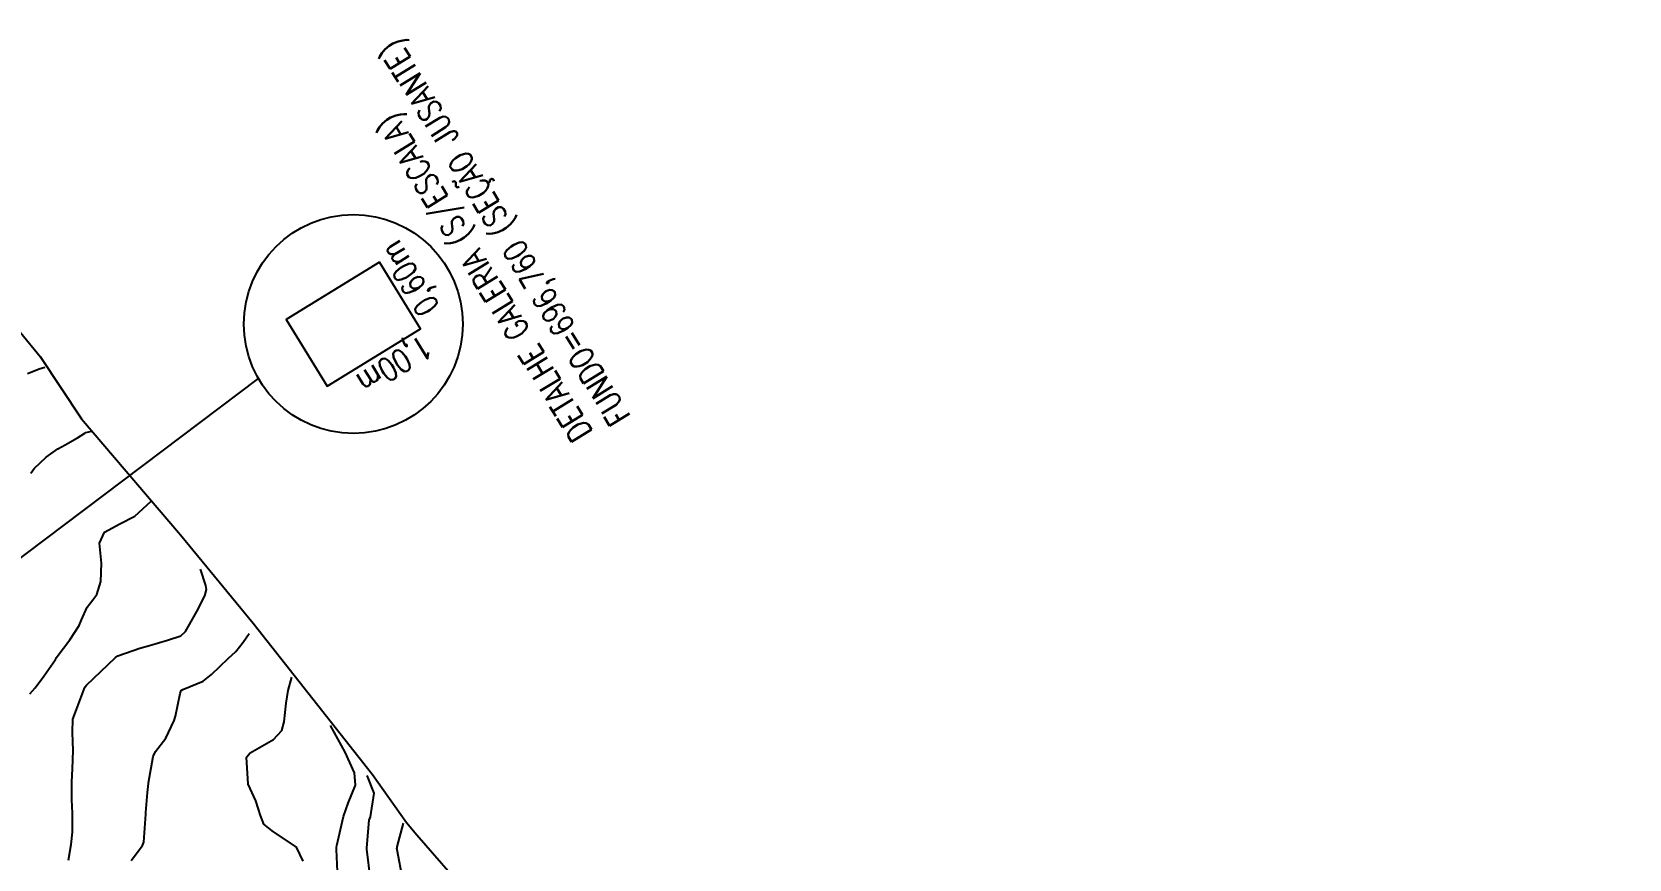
# Model space of a CAD drawing. Header units: metres. Extents: x 298520 to 308411, y 7433745 to 7450750.
# Drawn here: x 301821 to 301923.1, y 7442722.4 to 7442775.3 of the extents above; entities that cross this region are included whole.
import ezdxf

# ---------------------------------------------------------------- set-up
doc = ezdxf.new("R2010")
doc.units = ezdxf.units.M
doc.header["$LTSCALE"] = 10
doc.linetypes.add('CONTINUO', pattern=[0])
doc.linetypes.add('DASHED', pattern=[0.75, 0.5, -0.25])
for name, color, linetype in [('Area', 45, 'Continuous'), ('Curvas de Nivel 1m', 11, 'Continuous'), ('Curvas de Nivel 5m', 15, 'Continuous'), ('TEXTO', 45, 'Continuous'), ('Vias Secundárias', 230, 'DASHED')]:
    doc.layers.add(name, color=color, linetype=linetype)
doc.styles.add('ROMANS', font='romans', dxfattribs={"height": 0.2})

msp = doc.modelspace()

# ---------------------------------------------------------------- linework, layer by layer
at = {"layer": 'Area'}
msp.add_polyline3d([(301815.19, 7442762.21, 718.64), (301821.49, 7442754.55, 718.23), (301824.14, 7442750.56, 715.25), (301830.48, 7442743.14, 709.87), (301835.12, 7442737.5, 716.17), (301842.75, 7442727.81, 709.3), (301844.92, 7442724.75, 713.52), (301845.58, 7442723.96, 720.73), (301848.17, 7442720.99, 724.36)], dxfattribs=at)
at = {"layer": 'Curvas de Nivel 1m', "flags": 128}
for points, elevation in [([(301820.69, 7442753.46), (301821.49, 7442753.78), (301821.72, 7442753.84), (301821.82, 7442753.86)], 697), ([(301820.9, 7442747.09), (301821.11, 7442747.38), (301821.88, 7442748.11), (301822.63, 7442748.64), (301823.1, 7442748.9), (301823.89, 7442749.35), (301824.35, 7442749.64), (301824.42, 7442749.68), (301824.81, 7442749.77)], 698), ([(301820.84, 7442732.98), (301821.17, 7442733.37), (301821.73, 7442734.1), (301822.47, 7442735.18), (301822.54, 7442735.29), (301822.59, 7442735.36), (301823.4, 7442736.44), (301823.98, 7442737.35), (301824.14, 7442737.7), (301824.51, 7442738.51), (301824.87, 7442738.98), (301825.12, 7442739.33), (301825.38, 7442740.17), (301825.42, 7442741.33), (301825.29, 7442742.6), (301825.61, 7442743.32), (301826.58, 7442743.84), (301827.54, 7442744.34), (301828.59, 7442745.29), (301828.59, 7442745.29)], 699), ([(301827.31, 7442722.31), (301828.04, 7442723.29), (301828.13, 7442723.5), (301828.25, 7442725.29), (301828.26, 7442725.38), (301828.37, 7442726.67), (301828.42, 7442727.25), (301828.43, 7442727.29), (301828.72, 7442728.97), (301828.88, 7442729.29), (301829.54, 7442730.15), (301830.07, 7442731.27), (301830.15, 7442731.55), (301830.45, 7442732.99), (301830.52, 7442733.2), (301830.62, 7442733.26), (301831.92, 7442733.79), (301832.46, 7442734.21), (301833.51, 7442735.23), (301834.01, 7442735.69), (301834.48, 7442736.27), (301834.86, 7442736.84)], 701), ([(301838.32, 7442722.27), (301837.89, 7442723.17), (301836.34, 7442724.21), (301835.8, 7442724.65), (301835.59, 7442725.2), (301835.28, 7442726.13), (301834.81, 7442727.21), (301834.69, 7442728.92), (301834.92, 7442729.21), (301836.41, 7442730.05), (301836.96, 7442730.64), (301837.1, 7442731.18), (301837.24, 7442732.39), (301837.35, 7442733.18), (301837.59, 7442734.05)], 702), ([(301840.53, 7442721.15), (301840.46, 7442723.02), (301840.46, 7442723.15), (301840.47, 7442723.28), (301840.89, 7442725.14), (301841.2, 7442725.98), (301841.66, 7442727.13), (301841.6, 7442727.92), (301841, 7442729.25), (301840.07, 7442730.96)], 703), ([(301842.62, 7442721.12), (301842.4, 7442723.05), (301842.4, 7442723.12), (301842.55, 7442724.91), (301842.62, 7442725.12), (301842.86, 7442726.62), (301842.41, 7442727.76)], 704)]:
    msp.add_lwpolyline(points, dxfattribs=dict(at, elevation=elevation))
at = {"layer": 'Curvas de Nivel 5m', "flags": 128}
for points, elevation in [([(301823.31, 7442722.35), (301823.47, 7442723.35), (301823.56, 7442724.13), (301823.56, 7442725.35), (301823.52, 7442726.2), (301823.51, 7442727.35), (301823.56, 7442728.18), (301823.61, 7442729.35), (301823.56, 7442730.5), (301823.59, 7442731.35), (301823.81, 7442731.97), (301824.34, 7442733.34), (301824.37, 7442733.42), (301824.45, 7442733.54), (301826.32, 7442735.31), (301826.47, 7442735.4), (301827.87, 7442735.9), (301828.48, 7442736.07), (301829.63, 7442736.41), (301830.49, 7442736.69), (301830.79, 7442736.96), (301830.97, 7442737.26), (301831.51, 7442738.24), (301832.03, 7442739.24), (301832.14, 7442739.64), (301832.09, 7442739.91), (301831.76, 7442740.95)], 700), ([(301844.69, 7442721.09), (301844.33, 7442723), (301844.31, 7442723.1), (301844.32, 7442723.12), (301844.33, 7442723.2), (301844.74, 7442724.7)], 705)]:
    msp.add_lwpolyline(points, dxfattribs=dict(at, elevation=elevation))
at = {"layer": 'TEXTO', "linetype": 'CONTINUO'}
msp.add_polyline3d([(301843.2, 7442760.58, 0), (301837.24, 7442756.91, 0), (301839.86, 7442752.65, 0), (301845.82, 7442756.32, 0), (301843.2, 7442760.58, 0)], close=True, dxfattribs=at)
msp.add_polyline3d([(301685.66, 7442640.2, 0), (301835.46, 7442753.13, 0)], dxfattribs=at)
msp.add_circle((301841.53, 7442756.62), 7, dxfattribs=at)
at = {"layer": 'Vias Secundárias'}
msp.add_lwpolyline([(301465.55, 7442973.32, 0), (301478.59, 7442967.28, -0.011668)], format="xyb", dxfattribs=at)

# ---------------------------------------------------------------- texts
at = {"layer": 'TEXTO', "style": 'ROMANS', "width": 0.8}
for s, rotation, p in [('FUNDO=696,760 (SEÇÃO JUSANTE)', 121.59, (301859.3, 7442750.72)), ('DETALHE GALERIA (S/ESCALA)', 121.59, (301856.86, 7442749.71)), ('0,60m', 121.59, (301847.08, 7442757.73)), ('1,00m', 211.59, (301845.97, 7442755.99))]:
    msp.add_text(s, height=1.5, rotation=rotation, dxfattribs=at).set_placement(p)

doc.saveas('drawing.dxf')
